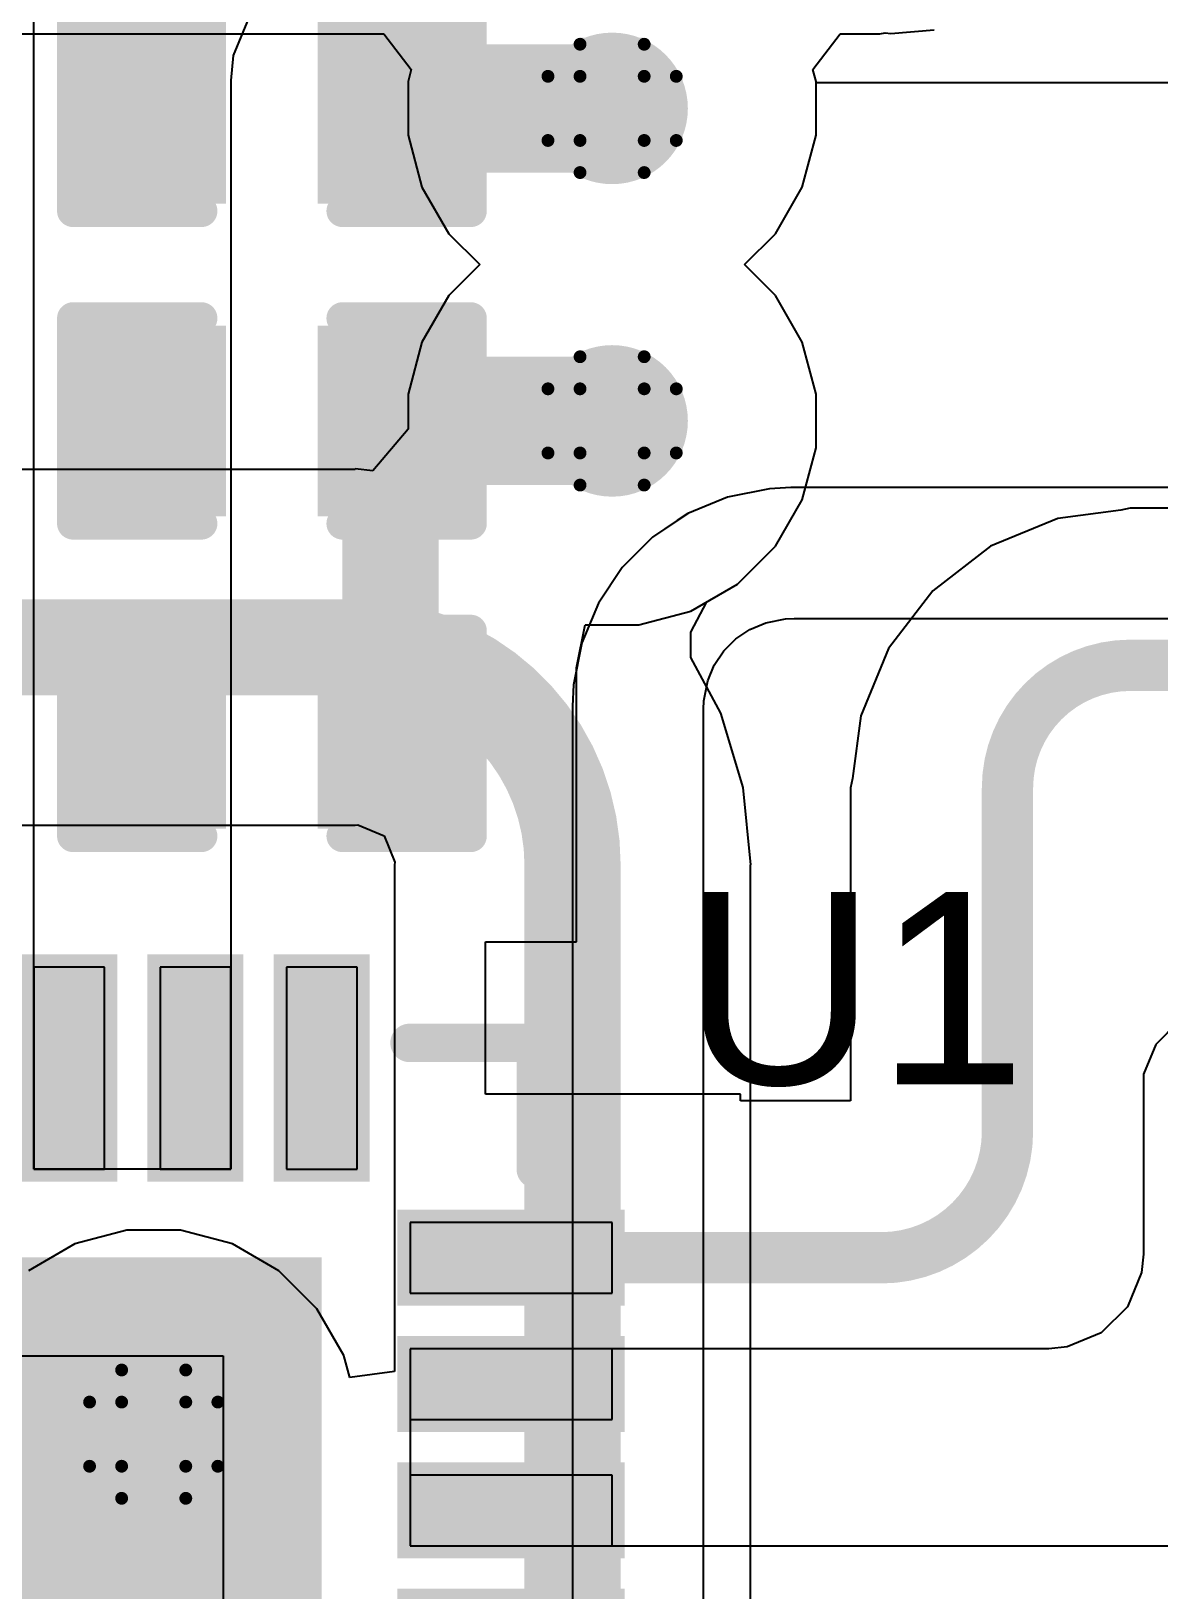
# Model space of a CAD drawing. Header units: inches. Extents: x -18 to 202, y -11 to 119.
# Drawn here: x 39.54 to 44, y 22.07 to 28.25 of the extents above; entities that cross this region are included whole.
import ezdxf

# ---------------------------------------------------------------- set-up
doc = ezdxf.new("R2010")
doc.units = ezdxf.units.IN
for name, color, linetype in [('Board Outline', 216, 'Continuous'), ('Bottom Layer', 5, 'Continuous'), ('Drill Drawing', 1, 'Continuous'), ('Ground', 16, 'Continuous'), ('Power', 76, 'Continuous'), ('Top Layer', 1, 'Continuous'), ('Top Overlay', 2, 'Continuous'), ('Top Paste', 8, 'Continuous'), ('Top Solder', 216, 'Continuous'), ('Via Holes', 16, 'Continuous')]:
    doc.layers.add(name, color=color, linetype=linetype)
doc.styles.add('Arial', font='', dxfattribs={"height": 0.2})
doc.styles.get('Arial').set_extended_font_data('Arial')

# ---------------------------------------------------------------- blocks, each defined once
blk = doc.blocks.new('QFN_32_EP_5_5__15')
at = {"layer": 'Top Layer'}
for points in [[(-1.6100552, 2.8998672), (-1.6100552, 2.0998688), (-1.8900648, 2.0998688), (-1.8900648, 2.8998672)], [(-1.1099292, 2.89986466), (-1.1099292, 2.09986626), (-1.3899388, 2.09986626), (-1.3899388, 2.89986466)], [(-0.6100571999999999, 2.8998672), (-0.6100572000000001, 2.0998688), (-0.8900667999999998, 2.0998688), (-0.8900667999999998, 2.8998672)], [(-0.1099311999999999, 2.8998672), (-0.1099312000000001, 2.0998688), (-0.3899408, 2.0998688), (-0.3899407999999999, 2.8998672)], [(0.3899408, 2.8998672), (0.3899407999999999, 2.0998688), (0.1099311999999999, 2.0998688), (0.1099312000000001, 2.8998672)], [(0.8900667999999998, 2.8998672), (0.8900667999999998, 2.0998688), (0.6100571999999999, 2.0998688), (0.6100572000000001, 2.8998672)], [(1.3899388, 2.8998672), (1.3899388, 2.0998688), (1.1099292, 2.0998688), (1.1099292, 2.8998672)], [(1.8900648, 2.8998672), (1.8900648, 2.0998688), (1.6100552, 2.0998688), (1.6100552, 2.8998672)], [(-2.0998688, 1.8900648), (-2.0998688, 1.6100552), (-2.8998672, 1.6100552), (-2.8998672, 1.8900648)], [(2.8998672, 1.8885408), (2.8998672, 1.6085312), (2.0998688, 1.6085312), (2.0998688, 1.8885408)], [(-1.6999966, -1.6999966), (-1.6999966, 1.6999966), (1.6999966, 1.6999966), (1.6999966, -1.6999966)], [(-2.0998688, 1.3914628), (-2.0998688, 1.1114532), (-2.8998672, 1.1114532), (-2.8998672, 1.3914628)], [(2.89986974, 1.38841226), (2.89986974, 1.10840266), (2.09987134, 1.10840266), (2.09987134, 1.38841226)], [(-2.09986626, 0.8913367999999999), (-2.09986626, 0.6113271999999998), (-2.89986466, 0.6113272000000001), (-2.89986466, 0.8913367999999999)], [(2.8998672, 0.8885428), (2.8998672, 0.6085331999999999), (2.0998688, 0.6085332000000001), (2.0998688, 0.8885428)], [(-2.0998688, 0.3914647999999999), (-2.0998688, 0.1114551999999999), (-2.8998672, 0.1114552000000001), (-2.8998672, 0.3914648000000001)], [(2.8998672, 0.3884193399999999), (2.8998672, 0.1084097399999999), (2.0998688, 0.1084097400000001), (2.0998688, 0.3884193400000001)], [(-2.09986626, -0.1086612000000001), (-2.09986626, -0.3886708), (-2.89986466, -0.3886707999999999), (-2.89986466, -0.1086611999999999)], [(2.8998672, -0.1114552000000001), (2.8998672, -0.3914648000000001), (2.0998688, -0.3914647999999999), (2.0998688, -0.1114551999999999)], [(-2.0998688, -0.6085332000000001), (-2.0998688, -0.8885428), (-2.8998672, -0.8885428), (-2.8998672, -0.6085331999999999)], [(2.8998672, -0.61157866), (2.8998672, -0.8915882599999999), (2.0998688, -0.8915882599999999), (2.0998688, -0.6115786599999998)], [(-2.0998688, -1.1086592), (-2.0998688, -1.3886688), (-2.8998672, -1.3886688), (-2.8998672, -1.1086592)], [(2.8998672, -1.1114532), (2.8998672, -1.3914628), (2.0998688, -1.3914628), (2.0998688, -1.1114532)], [(-2.0998688, -1.6085312), (-2.0998688, -1.8885408), (-2.8998672, -1.8885408), (-2.8998672, -1.6085312)], [(2.89986974, -1.6115792), (2.89986974, -1.8915888), (2.09987134, -1.8915888), (2.09987134, -1.6115792)], [(-1.60802066, -2.09987134), (-1.60802066, -2.89986974), (-1.88803026, -2.89986974), (-1.88803026, -2.09987134)], [(-1.1078972, -2.0998688), (-1.1078972, -2.8998672), (-1.3879068, -2.8998672), (-1.3879068, -2.0998688)], [(-0.6080226599999999, -2.09987134), (-0.60802266, -2.89986974), (-0.8880322599999999, -2.89986974), (-0.8880322599999999, -2.09987134)], [(-0.1078991999999999, -2.0998688), (-0.1078992000000001, -2.8998672), (-0.3879088000000001, -2.8998672), (-0.3879087999999999, -2.0998688)], [(0.3919702600000001, -2.0998688), (0.3919702599999999, -2.8998672), (0.1119606599999999, -2.8998672), (0.1119606600000001, -2.0998688)], [(0.8920988, -2.0998688), (0.8920988, -2.8998672), (0.6120891999999999, -2.8998672), (0.6120892, -2.0998688)], [(1.39196826, -2.0998688), (1.39196826, -2.8998672), (1.11195866, -2.8998672), (1.11195866, -2.0998688)], [(1.8920968, -2.0998688), (1.8920968, -2.8998672), (1.6120872, -2.8998672), (1.6120872, -2.0998688)]]:
    blk.add_hatch(color=1, dxfattribs=at).paths.add_polyline_path(points)
at = {"layer": 'Top Solder'}
for points in [[(-1.5600553, 2.9498671), (-1.5600553, 2.0498689), (-1.9400647, 2.0498689), (-1.9400647, 2.9498671)], [(-1.0599293, 2.94986456), (-1.0599293, 2.04986636), (-1.4399387, 2.04986636), (-1.4399387, 2.94986456)], [(-0.5600572999999999, 2.9498671), (-0.5600573000000001, 2.0498689), (-0.9400667, 2.0498689), (-0.9400667, 2.9498671)], [(-0.0599312999999999, 2.9498671), (-0.0599313000000001, 2.0498689), (-0.4399407, 2.0498689), (-0.4399406999999999, 2.9498671)], [(0.4399407, 2.9498671), (0.4399406999999999, 2.0498689), (0.0599312999999999, 2.0498689), (0.0599313000000001, 2.9498671)], [(0.9400667, 2.9498671), (0.9400667, 2.0498689), (0.5600572999999999, 2.0498689), (0.5600573000000001, 2.9498671)], [(1.4399387, 2.9498671), (1.4399387, 2.0498689), (1.0599293, 2.0498689), (1.0599293, 2.9498671)], [(1.9400647, 2.9498671), (1.9400647, 2.0498689), (1.5600553, 2.0498689), (1.5600553, 2.9498671)], [(-2.0498689, 1.9400647), (-2.0498689, 1.5600553), (-2.9498671, 1.5600553), (-2.9498671, 1.9400647)], [(2.9498671, 1.9385407), (2.9498671, 1.5585313), (2.0498689, 1.5585313), (2.0498689, 1.9385407)], [(-1.7499965, -1.7499965), (-1.7499965, 1.7499965), (1.7499965, 1.7499965), (1.7499965, -1.7499965)], [(-2.0498689, 1.4414627), (-2.0498689, 1.0614533), (-2.9498671, 1.0614533), (-2.9498671, 1.4414627)], [(2.94986964, 1.43841216), (2.94986964, 1.05840276), (2.04987144, 1.05840276), (2.04987144, 1.43841216)], [(-2.04986636, 0.9413367), (-2.04986636, 0.5613272999999999), (-2.94986456, 0.5613273000000001), (-2.94986456, 0.9413367)], [(2.9498671, 0.9385426999999998), (2.9498671, 0.5585332999999999), (2.0498689, 0.5585333), (2.0498689, 0.9385426999999998)], [(-2.0498689, 0.4414646999999999), (-2.0498689, 0.0614552999999999), (-2.9498671, 0.0614553000000001), (-2.9498671, 0.4414647)], [(2.9498671, 0.4384192399999999), (2.9498671, 0.0584098399999999), (2.0498689, 0.0584098400000001), (2.0498689, 0.4384192400000001)], [(-2.04986636, -0.0586613000000001), (-2.04986636, -0.4386707000000001), (-2.94986456, -0.4386706999999999), (-2.94986456, -0.0586612999999999)], [(2.9498671, -0.0614553000000001), (2.9498671, -0.4414647), (2.0498689, -0.4414646999999999), (2.0498689, -0.0614552999999999)], [(-2.0498689, -0.5585333), (-2.0498689, -0.9385426999999998), (-2.9498671, -0.9385426999999998), (-2.9498671, -0.5585332999999999)], [(2.9498671, -0.56157876), (2.9498671, -0.94158816), (2.0498689, -0.94158816), (2.0498689, -0.56157876)], [(-2.0498689, -1.0586593), (-2.0498689, -1.4386687), (-2.9498671, -1.4386687), (-2.9498671, -1.0586593)], [(2.9498671, -1.0614533), (2.9498671, -1.4414627), (2.0498689, -1.4414627), (2.0498689, -1.0614533)], [(-2.0498689, -1.5585313), (-2.0498689, -1.9385407), (-2.9498671, -1.9385407), (-2.9498671, -1.5585313)], [(2.94986964, -1.5615793), (2.94986964, -1.9415887), (2.04987144, -1.9415887), (2.04987144, -1.5615793)], [(-1.55802076, -2.04987144), (-1.55802076, -2.94986964), (-1.93803016, -2.94986964), (-1.93803016, -2.04987144)], [(-1.0578973, -2.0498689), (-1.0578973, -2.9498671), (-1.4379067, -2.9498671), (-1.4379067, -2.0498689)], [(-0.5580227599999998, -2.04987144), (-0.5580227600000001, -2.94986964), (-0.93803216, -2.94986964), (-0.93803216, -2.04987144)], [(-0.0578992999999999, -2.0498689), (-0.0578993000000001, -2.9498671), (-0.4379087, -2.9498671), (-0.4379086999999999, -2.0498689)], [(0.4419701600000001, -2.0498689), (0.4419701599999999, -2.9498671), (0.0619607599999999, -2.9498671), (0.0619607600000001, -2.0498689)], [(0.9420987, -2.0498689), (0.9420987, -2.9498671), (0.5620892999999999, -2.9498671), (0.5620893, -2.0498689)], [(1.44196816, -2.0498689), (1.44196816, -2.9498671), (1.06195876, -2.9498671), (1.06195876, -2.0498689)], [(1.9420967, -2.0498689), (1.9420967, -2.9498671), (1.5620873, -2.9498671), (1.5620873, -2.0498689)]]:
    blk.add_hatch(color=216, dxfattribs=at).paths.add_polyline_path(points)
at = {"layer": 'Top Overlay'}
for points, const_width in [([(-2.5998678, 2.3499318), (-2.3499572, 2.5998424)], 0.1519936), ([(-2.3499572, 2.5998424), (-2.0999958, 2.5998424)], 0.1519936), ([(2.09748374, 2.59935726), (2.5973532, 2.59935726)], 0.1519936), ([(2.5973532, 2.0994624), (2.5973532, 2.59935726)], 0.1519936), ([(-2.5998678, 2.0999704), (-2.5998678, 2.3499318)], 0.1519936), ([(-3.109468, 1.82626), (-3.10946546, 1.67385746)], 0.127), ([(-3.109468, 1.82626), (-3.03326546, 1.75005746)], 0.127), ([(-3.10946546, 1.67385746), (-3.03326546, 1.75005746)], 0.127), ([(-2.6024078, -2.5981152), (-2.60240526, -2.0982432)], 0.1519936), ([(2.5973532, -2.6023824), (2.5973532, -2.1025104)], 0.1519936), ([(-2.6024078, -2.5981152), (-2.1025358, -2.5981152)], 0.1519936), ([(2.0974812, -2.6023824), (2.5973532, -2.6023824)], 0.1519936)]:
    blk.add_lwpolyline(points, dxfattribs=dict(at, const_width=const_width))
for points, const_width in [([(-2.3879556, 2.5998424, 1), (-2.3119588, 2.5998424, 1)], 0.0759968), ([(-2.3879556, 2.5998424, 1), (-2.3119588, 2.5998424, 1)], 0.0759968), ([(-2.1379942, 2.5998424, 1), (-2.0619974, 2.5998424, 1)], 0.0759968), ([(2.05948534, 2.59935726, 1), (2.13548214, 2.59935726, 1)], 0.0759968), ([(2.5593548, 2.59935726, 1), (2.6353516, 2.59935726, 1)], 0.0759968), ([(2.5593548, 2.59935726, 1), (2.6353516, 2.59935726, 1)], 0.0759968), ([(-2.6378662, 2.3499318, 1), (-2.5618694, 2.3499318, 1)], 0.0759968), ([(-2.6378662, 2.3499318, 1), (-2.5618694, 2.3499318, 1)], 0.0759968), ([(-2.6378662, 2.0999704, 1), (-2.5618694, 2.0999704, 1)], 0.0759968), ([(2.5593548, 2.0994624, 1), (2.6353516, 2.0994624, 1)], 0.0759968), ([(-3.141218, 1.82626, 1), (-3.077718, 1.82626, 1)], 0.0635), ([(-3.141218, 1.82626, 1), (-3.077718, 1.82626, 1)], 0.0635), ([(-3.06501546, 1.75005746, 1), (-3.00151546, 1.75005746, 1)], 0.0635), ([(-3.06501546, 1.75005746, 1), (-3.00151546, 1.75005746, 1)], 0.0635), ([(-3.14121546, 1.67385746, 1), (-3.07771546, 1.67385746, 1)], 0.0635), ([(-3.14121546, 1.67385746, 1), (-3.07771546, 1.67385746, 1)], 0.0635), ([(-2.64040366, -2.0982432, 1), (-2.56440686, -2.0982432, 1)], 0.0759968), ([(2.5593548, -2.1025104, 1), (2.6353516, -2.1025104, 1)], 0.0759968), ([(-2.6404062, -2.5981152, 1), (-2.5644094, -2.5981152, 1)], 0.0759968), ([(-2.6404062, -2.5981152, 1), (-2.5644094, -2.5981152, 1)], 0.0759968), ([(-2.1405342, -2.5981152, 1), (-2.0645374, -2.5981152, 1)], 0.0759968), ([(2.0594828, -2.6023824, 1), (2.1354796, -2.6023824, 1)], 0.0759968), ([(2.5593548, -2.6023824, 1), (2.6353516, -2.6023824, 1)], 0.0759968), ([(2.5593548, -2.6023824, 1), (2.6353516, -2.6023824, 1)], 0.0759968)]:
    blk.add_lwpolyline(points, format="xyb", close=True, dxfattribs=dict(at, const_width=const_width))
at = {"layer": 'Top Paste'}
for p, q in [((-1.6100552, 2.89986974), (-1.8900648, 2.8998672)), ((-1.8900648, 2.8998672), (-1.8900648, 2.0998688)), ((-1.6100552, 2.0998688), (-1.6100552, 2.89986974)), ((-1.38993626, 2.8998672), (-1.3899388, 2.0998688)), ((-1.1099292, 2.8998672), (-1.38993626, 2.8998672)), ((-1.1099292, 2.0998688), (-1.1099292, 2.8998672)), ((-0.8900667999999998, 2.8998672), (-0.8900642599999999, 2.0998688)), ((-0.61005466, 2.8998672), (-0.8900667999999998, 2.8998672)), ((-0.6100572, 2.0998688), (-0.61005466, 2.8998672)), ((-0.38993826, 2.8998672), (-0.3899408, 2.0998688)), ((-0.1099312, 2.8998672), (-0.38993826, 2.8998672)), ((-0.1099312, 2.0998688), (-0.1099312, 2.8998672)), ((0.1099312, 2.8998672), (0.10993374, 2.0998688)), ((0.38994334, 2.8998672), (0.1099312, 2.8998672)), ((0.3899408, 2.0998688), (0.38994334, 2.8998672)), ((0.61005974, 2.8998672), (0.6100572, 2.0998688)), ((0.8900667999999998, 2.8998672), (0.61005974, 2.8998672)), ((0.8900667999999998, 2.0998688), (0.8900667999999998, 2.8998672)), ((1.1099292, 2.8998672), (1.1099292, 2.0998688)), ((1.38994134, 2.8998672), (1.1099292, 2.8998672)), ((1.3899388, 2.0998688), (1.38994134, 2.8998672)), ((1.6100552, 2.8998672), (1.6100552, 2.0998688)), ((1.8900648, 2.8998672), (1.6100552, 2.8998672)), ((1.8900648, 2.0998688), (1.8900648, 2.8998672)), ((-1.8900648, 2.0998688), (-1.6100552, 2.0998688)), ((-1.3899388, 2.0998688), (-1.1099292, 2.0998688)), ((-0.8900642599999999, 2.0998688), (-0.6100572, 2.0998688)), ((-0.3899408, 2.0998688), (-0.1099312, 2.0998688)), ((0.10993374, 2.0998688), (0.3899408, 2.0998688)), ((0.6100572, 2.0998688), (0.8900667999999998, 2.0998688)), ((1.1099292, 2.0998688), (1.3899388, 2.0998688)), ((1.6100552, 2.0998688), (1.8900648, 2.0998688)), ((-2.8998672, 1.8900648), (-2.89986974, 1.6100552)), ((-2.0998688, 1.89006734), (-2.8998672, 1.8900648)), ((-2.0998688, 1.6100552), (-2.0998688, 1.89006734)), ((2.8998672, 1.8885408), (2.0998688, 1.88853826)), ((2.0998688, 1.88853826), (2.0998688, 1.6085312)), ((2.8998672, 1.6085312), (2.8998672, 1.8885408)), ((-2.89986974, 1.6100552), (-2.0998688, 1.6100552)), ((2.0998688, 1.6085312), (2.8998672, 1.6085312)), ((-2.0998688, 1.39146534), (-2.8998672, 1.3914628)), ((-2.8998672, 1.3914628), (-2.8998672, 1.1114532)), ((-2.0998688, 1.1114532), (-2.0998688, 1.39146534)), ((-1.3600176, -1.360043), (-1.3600176, 1.3599414)), ((-1.3600176, 1.3599414), (1.3599668, 1.3599414)), ((1.3599668, 1.3599414), (1.35996934, -1.360043)), ((2.8998672, 1.3884148), (2.0998688, 1.3884148)), ((2.0998688, 1.3884148), (2.0998688, 1.1084052)), ((2.8998672, 1.10840774), (2.8998672, 1.3884148)), ((-2.8998672, 1.1114532), (-2.0998688, 1.1114532)), ((2.0998688, 1.1084052), (2.8998672, 1.10840774)), ((-2.0998688, 0.8913367999999999), (-2.8998672, 0.89133426)), ((-2.8998672, 0.89133426), (-2.8998672, 0.6113272)), ((-2.0998688, 0.61132466), (-2.0998688, 0.8913367999999999)), ((2.8998672, 0.8885428), (2.0998688, 0.8885402600000001)), ((2.0998688, 0.8885402600000001), (2.0998688, 0.6085332)), ((2.8998672, 0.6085332), (2.8998672, 0.8885428)), ((-2.8998672, 0.6113272), (-2.0998688, 0.61132466)), ((2.0998688, 0.6085332), (2.8998672, 0.6085332)), ((-2.8998672, 0.3914648), (-2.89986974, 0.1114552)), ((-2.0998688, 0.39146734), (-2.8998672, 0.3914648)), ((-2.0998688, 0.1114552), (-2.0998688, 0.39146734)), ((2.0998688, 0.3884168), (2.0998688, 0.1084072)), ((2.8998672, 0.3884168), (2.0998688, 0.3884168)), ((2.8998672, 0.1084072), (2.8998672, 0.3884168)), ((-2.89986974, 0.1114552), (-2.0998688, 0.1114552)), ((2.0998688, 0.1084072), (2.8998672, 0.1084072)), ((-2.0998688, -0.1086612), (-2.8998672, -0.10866374)), ((-2.8998672, -0.10866374), (-2.8998672, -0.3886708)), ((-2.0998688, -0.3886708), (-2.0998688, -0.1086612)), ((2.0998688, -0.1114552), (2.0998688, -0.3914648)), ((2.8998672, -0.1114552), (2.0998688, -0.1114552)), ((2.8998672, -0.3914648), (2.8998672, -0.1114552)), ((-2.8998672, -0.3886708), (-2.0998688, -0.3886708)), ((2.0998688, -0.3914648), (2.8998672, -0.3914648)), ((-2.8998672, -0.6085332), (-2.8998672, -0.88854534)), ((-2.0998688, -0.60853574), (-2.8998672, -0.6085332)), ((-2.0998688, -0.8885428), (-2.0998688, -0.60853574)), ((2.09986626, -0.6115811999999999), (2.0998688, -0.8915908)), ((2.8998672, -0.6115811999999999), (2.09986626, -0.6115811999999999)), ((2.8998672, -0.8915933399999999), (2.8998672, -0.6115811999999999)), ((-2.8998672, -0.88854534), (-2.0998688, -0.8885428)), ((2.0998688, -0.8915908), (2.8998672, -0.8915933399999999)), ((-2.0998688, -1.1086592), (-2.8998672, -1.10866174)), ((-2.8998672, -1.10866174), (-2.8998672, -1.3886688)), ((-2.0998688, -1.3886688), (-2.0998688, -1.1086592)), ((2.8998672, -1.11145066), (2.0998688, -1.1114532)), ((2.0998688, -1.1114532), (2.0998688, -1.3914628)), ((2.8998672, -1.3914628), (2.8998672, -1.11145066)), ((-2.8998672, -1.3886688), (-2.0998688, -1.3886688)), ((1.35996934, -1.360043), (-1.3600176, -1.360043)), ((2.0998688, -1.3914628), (2.8998672, -1.3914628)), ((-2.0998688, -1.60853374), (-2.8998672, -1.6085312)), ((-2.8998672, -1.6085312), (-2.8998672, -1.88854334)), ((-2.0998688, -1.8885408), (-2.0998688, -1.60853374)), ((2.8998672, -1.6115792), (2.0998688, -1.61158174)), ((2.0998688, -1.61158174), (2.0998688, -1.8915888)), ((2.8998672, -1.89159134), (2.8998672, -1.6115792)), ((-2.8998672, -1.88854334), (-2.0998688, -1.8885408)), ((2.0998688, -1.8915888), (2.8998672, -1.89159134)), ((-1.6080232, -2.0998688), (-1.8880328, -2.0998688)), ((-1.8880328, -2.0998688), (-1.8880328, -2.8998672)), ((-1.6080232, -2.8998672), (-1.6080232, -2.0998688)), ((-1.1078972, -2.09986626), (-1.3879068, -2.0998688)), ((-1.3879068, -2.0998688), (-1.3879068, -2.8998672)), ((-1.1078972, -2.8998672), (-1.1078972, -2.09986626)), ((-0.6080252, -2.0998688), (-0.8880347999999999, -2.0998688)), ((-0.8880347999999999, -2.0998688), (-0.8880347999999999, -2.8998672)), ((-0.6080277399999999, -2.8998672), (-0.6080252, -2.0998688)), ((-0.10789666, -2.0998688), (-0.3879088, -2.0998688)), ((-0.3879088, -2.0998688), (-0.3879088, -2.8998672)), ((-0.1078992, -2.8998672), (-0.10789666, -2.0998688)), ((0.3919728, -2.0998688), (0.1119632, -2.0998688)), ((0.1119632, -2.0998688), (0.1119632, -2.8998672)), ((0.3919728, -2.8998672), (0.3919728, -2.0998688)), ((0.8921013400000001, -2.0998688), (0.6120892, -2.0998688)), ((0.6120892, -2.0998688), (0.61209174, -2.8998672)), ((0.8920988, -2.8998672), (0.8921013400000001, -2.0998688)), ((1.3919708, -2.0998688), (1.1119612, -2.0998688)), ((1.1119612, -2.0998688), (1.1119612, -2.8998672)), ((1.3919708, -2.8998672), (1.3919708, -2.0998688)), ((1.89209934, -2.0998688), (1.6120872, -2.0998688)), ((1.6120872, -2.0998688), (1.6120872, -2.8998672)), ((1.8920968, -2.8998672), (1.89209934, -2.0998688)), ((-1.8880328, -2.8998672), (-1.6080232, -2.8998672)), ((-1.3879068, -2.8998672), (-1.1078972, -2.8998672)), ((-0.8880347999999999, -2.8998672), (-0.6080277399999999, -2.8998672)), ((-0.3879088, -2.8998672), (-0.1078992, -2.8998672)), ((0.1119632, -2.8998672), (0.3919728, -2.8998672)), ((0.61209174, -2.8998672), (0.8920988, -2.8998672)), ((1.1119612, -2.8998672), (1.3919708, -2.8998672)), ((1.6120872, -2.8998672), (1.8920968, -2.8998672))]:
    blk.add_line(p, q, dxfattribs=at)
blk = doc.blocks.new('C___0402_96')
at = {"layer": 'Top Layer'}
for points in [[(-0.6985025399999999, -0.31749746), (-0.6985025399999999, 0.31750254), (-0.24130254, 0.31750254), (-0.24130254, -0.31749746)], [(0.24129746, -0.3175), (0.24129746, 0.3175), (0.69849746, 0.3175), (0.69849746, -0.3175)]]:
    blk.add_hatch(color=1, dxfattribs=at).paths.add_polyline_path(points)
at = {"layer": 'Top Paste'}
for points in [[(-0.6985025399999999, -0.31749746), (-0.6985025399999999, 0.31750254), (-0.24130254, 0.31750254), (-0.24130254, -0.31749746)], [(0.24129746, -0.3175), (0.24129746, 0.3175), (0.69849746, 0.3175), (0.69849746, -0.3175)]]:
    blk.add_hatch(color=8, dxfattribs=at).paths.add_polyline_path(points)
at = {"layer": 'Top Solder'}
for points in [[(-0.75850242, -0.37749734), (-0.75850242, 0.37750242), (-0.1813026599999999, 0.37750242), (-0.18130266, -0.37749734)], [(0.18129758, -0.37749988), (0.18129758, 0.37749988), (0.7584973399999999, 0.37749988), (0.7584973399999999, -0.37749988)]]:
    blk.add_hatch(color=216, dxfattribs=at).paths.add_polyline_path(points)
at = {"layer": 'Top Overlay', "const_width": 0.127}
for points in [[(-0.27940254, 0.40640508), (-0.78740254, 0.40640508)], [(-0.78740254, 0.40640508), (-0.78740254, -0.40640254)], [(0.7874050799999999, 0.40640508), (0.27940254, 0.40640508)], [(0.7874050799999999, 0.40640508), (0.7874, -0.40639492)], [(-0.27940254, -0.40640508), (-0.78740254, -0.40640254)], [(0.7874, -0.40639492), (0.27940254, -0.40640508)]]:
    blk.add_lwpolyline(points, dxfattribs=at)
at = {"layer": 'Top Overlay', "const_width": 0.0635}
for points in [[(-0.8191525399999998, 0.40640508, 1), (-0.75565254, 0.40640508, 1)], [(-0.8191525399999998, 0.40640508, 1), (-0.75565254, 0.40640508, 1)], [(-0.31115254, 0.40640508, 1), (-0.24765254, 0.40640508, 1)], [(0.24765254, 0.40640508, 1), (0.31115254, 0.40640508, 1)], [(0.75565508, 0.40640508, 1), (0.8191550799999999, 0.40640508, 1)], [(0.75565508, 0.40640508, 1), (0.8191550799999999, 0.40640508, 1)], [(-0.8191525399999998, -0.40640254, 1), (-0.75565254, -0.40640254, 1)], [(-0.8191525399999998, -0.40640254, 1), (-0.75565254, -0.40640254, 1)], [(-0.31115254, -0.40640508, 1), (-0.24765254, -0.40640508, 1)], [(0.24765254, -0.40640508, 1), (0.31115254, -0.40640508, 1)], [(0.7556499999999999, -0.40639492, 1), (0.8191499999999999, -0.40639492, 1)], [(0.7556499999999999, -0.40639492, 1), (0.8191499999999999, -0.40639492, 1)]]:
    blk.add_lwpolyline(points, format="xyb", close=True, dxfattribs=at)
blk = doc.blocks.new('C___0402_97')
at = {"layer": 'Top Layer'}
for points in [[(-0.6985, -0.3175), (-0.6985, 0.3175), (-0.2412999999999999, 0.3175), (-0.2413, -0.3175)], [(0.2412999999999999, -0.3175), (0.2413, 0.3175), (0.6985, 0.3175), (0.6985, -0.3175)]]:
    blk.add_hatch(color=1, dxfattribs=at).paths.add_polyline_path(points)
at = {"layer": 'Top Paste'}
for points in [[(-0.6985, -0.3175), (-0.6985, 0.3175), (-0.2412999999999999, 0.3175), (-0.2413, -0.3175)], [(0.2412999999999999, -0.3175), (0.2413, 0.3175), (0.6985, 0.3175), (0.6985, -0.3175)]]:
    blk.add_hatch(color=8, dxfattribs=at).paths.add_polyline_path(points)
at = {"layer": 'Top Solder'}
for points in [[(-0.7584998799999999, -0.37749988), (-0.7584998799999999, 0.37749988), (-0.18130012, 0.37749988), (-0.18130012, -0.37749988)], [(0.18130012, -0.37749988), (0.18130012, 0.37749988), (0.7584998799999999, 0.37749988), (0.7584998799999999, -0.37749988)]]:
    blk.add_hatch(color=216, dxfattribs=at).paths.add_polyline_path(points)
at = {"layer": 'Top Overlay', "const_width": 0.127}
for points in [[(-0.78739492, 0.4064), (-0.7874050799999999, -0.40640508)], [(-0.27939746, 0.40639492), (-0.78739492, 0.4064)], [(0.7874, 0.40639492), (0.27940254, 0.40640254)], [(0.7874, 0.40639492), (0.7874, -0.4064)], [(-0.2794, -0.4064), (-0.7874050799999999, -0.40640508)], [(0.7874, -0.4064), (0.27940254, -0.40640254)]]:
    blk.add_lwpolyline(points, dxfattribs=at)
at = {"layer": 'Top Overlay', "const_width": 0.0635}
for points in [[(-0.81914492, 0.4064, 1), (-0.7556449199999999, 0.4064, 1)], [(-0.81914492, 0.4064, 1), (-0.7556449199999999, 0.4064, 1)], [(-0.31114746, 0.40639492, 1), (-0.24764746, 0.40639492, 1)], [(0.24765254, 0.40640254, 1), (0.31115254, 0.40640254, 1)], [(0.7556499999999999, 0.40639492, 1), (0.8191499999999999, 0.40639492, 1)], [(0.7556499999999999, 0.40639492, 1), (0.8191499999999999, 0.40639492, 1)], [(-0.8191550799999999, -0.40640508, 1), (-0.75565508, -0.40640508, 1)], [(-0.8191550799999999, -0.40640508, 1), (-0.75565508, -0.40640508, 1)], [(-0.31115, -0.4064, 1), (-0.24765, -0.4064, 1)], [(0.24765254, -0.40640254, 1), (0.31115254, -0.40640254, 1)], [(0.7556499999999999, -0.4064, 1), (0.8191499999999999, -0.4064, 1)], [(0.7556499999999999, -0.4064, 1), (0.8191499999999999, -0.4064, 1)]]:
    blk.add_lwpolyline(points, format="xyb", close=True, dxfattribs=at)
blk = doc.blocks.new('C___0402_98')
at = {"layer": 'Top Layer'}
for points in [[(-0.6985, -0.31750254), (-0.6985, 0.31749746), (-0.2412999999999999, 0.31749746), (-0.2413, -0.31750254)], [(0.2412999999999999, -0.3175), (0.2413, 0.3175), (0.6985, 0.3175), (0.6985, -0.3175)]]:
    blk.add_hatch(color=1, dxfattribs=at).paths.add_polyline_path(points)
at = {"layer": 'Top Paste'}
for points in [[(-0.6985, -0.31750254), (-0.6985, 0.31749746), (-0.2412999999999999, 0.31749746), (-0.2413, -0.31750254)], [(0.2412999999999999, -0.3175), (0.2413, 0.3175), (0.6985, 0.3175), (0.6985, -0.3175)]]:
    blk.add_hatch(color=8, dxfattribs=at).paths.add_polyline_path(points)
at = {"layer": 'Top Solder'}
for points in [[(-0.7584998799999999, -0.37750242), (-0.7584998799999999, 0.37749734), (-0.18130012, 0.37749734), (-0.18130012, -0.37750242)], [(0.18130012, -0.37749988), (0.18130012, 0.37749988), (0.7584998799999999, 0.37749988), (0.7584998799999999, -0.37749988)]]:
    blk.add_hatch(color=216, dxfattribs=at).paths.add_polyline_path(points)
at = {"layer": 'Top Overlay', "const_width": 0.127}
for points in [[(-0.78740254, 0.40639746), (-0.7874050799999999, -0.40640254)], [(-0.2794, 0.40639746), (-0.78740254, 0.40639746)], [(0.78739746, 0.40639746), (0.27939746, 0.40639492)], [(0.78739746, 0.40639746), (0.78739492, -0.4064)], [(-0.27940254, -0.40640254), (-0.7874050799999999, -0.40640254)], [(0.78739492, -0.4064), (0.27939746, -0.4064)]]:
    blk.add_lwpolyline(points, dxfattribs=at)
at = {"layer": 'Top Overlay', "const_width": 0.0635}
for points in [[(-0.8191525399999998, 0.40639746, 1), (-0.75565254, 0.40639746, 1)], [(-0.8191525399999998, 0.40639746, 1), (-0.75565254, 0.40639746, 1)], [(-0.31115, 0.40639746, 1), (-0.24765, 0.40639746, 1)], [(0.24764746, 0.40639492, 1), (0.31114746, 0.40639492, 1)], [(0.7556474599999999, 0.40639746, 1), (0.8191474599999999, 0.40639746, 1)], [(0.7556474599999999, 0.40639746, 1), (0.8191474599999999, 0.40639746, 1)], [(-0.8191550799999999, -0.40640254, 1), (-0.75565508, -0.40640254, 1)], [(-0.8191550799999999, -0.40640254, 1), (-0.75565508, -0.40640254, 1)], [(-0.31115254, -0.40640254, 1), (-0.24765254, -0.40640254, 1)], [(0.24764746, -0.4064, 1), (0.31114746, -0.4064, 1)], [(0.7556449199999999, -0.4064, 1), (0.81914492, -0.4064, 1)], [(0.7556449199999999, -0.4064, 1), (0.81914492, -0.4064, 1)]]:
    blk.add_lwpolyline(points, format="xyb", close=True, dxfattribs=at)

msp = doc.modelspace()

# ---------------------------------------------------------------- hatches: boundary and pattern name
at = {"layer": 'Bottom Layer'}
h = msp.add_hatch(color=5, dxfattribs=at)
edge = h.paths.add_edge_path()
edge.add_arc((41.8380672, 27.93999746), 0.2999994, 0, 360)
h = msp.add_hatch(color=5, dxfattribs=at)
edge = h.paths.add_edge_path()
edge.add_arc((41.8380672, 26.70272536), 0.2999994, 0, 360)
h = msp.add_hatch(color=5, dxfattribs=at)
edge = h.paths.add_edge_path()
edge.add_arc((40.0227292, 22.6911408), 0.2999994, 0, 360)
at = {"layer": 'Ground'}
h = msp.add_hatch(color=16, dxfattribs=at)
edge = h.paths.add_edge_path()
edge.add_arc((41.8380672, 27.93999746), 0.2999994, 0, 360)
h = msp.add_hatch(color=16, dxfattribs=at)
edge = h.paths.add_edge_path()
edge.add_arc((41.8380672, 26.70272536), 0.2999994, 0, 360)
h = msp.add_hatch(color=16, dxfattribs=at)
edge = h.paths.add_edge_path()
edge.add_arc((40.0227292, 22.6911408), 0.2999994, 0, 360)
at = {"layer": 'Power'}
h = msp.add_hatch(color=76, dxfattribs=at)
edge = h.paths.add_edge_path()
edge.add_arc((41.8380672, 27.93999746), 0.2999994, 0, 360)
h = msp.add_hatch(color=76, dxfattribs=at)
edge = h.paths.add_edge_path()
edge.add_arc((41.8380672, 26.70272536), 0.2999994, 0, 360)
h = msp.add_hatch(color=76, dxfattribs=at)
edge = h.paths.add_edge_path()
edge.add_arc((40.0227292, 22.6911408), 0.2999994, 0, 360)
at = {"layer": 'Top Layer'}
h = msp.add_hatch(color=1, dxfattribs=at)
edge = h.paths.add_edge_path()
edge.add_arc((41.8380672, 27.93999746), 0.2999994, 0, 360)
h = msp.add_hatch(color=1, dxfattribs=at)
edge = h.paths.add_edge_path()
edge.add_arc((41.8380672, 26.70272536), 0.2999994, 0, 360)
h = msp.add_hatch(color=1, dxfattribs=at)
edge = h.paths.add_edge_path()
edge.add_arc((40.0227292, 22.6911408), 0.2999994, 0, 360)
at = {"layer": 'Via Holes'}
h = msp.add_hatch(color=7, dxfattribs=at)
edge = h.paths.add_edge_path()
edge.add_arc((41.8380672, 27.93999746), 0.1499997, 0, 360)
h = msp.add_hatch(color=7, dxfattribs=at)
edge = h.paths.add_edge_path()
edge.add_arc((41.8380672, 26.70272536), 0.1499997, 0, 360)
h = msp.add_hatch(color=7, dxfattribs=at)
edge = h.paths.add_edge_path()
edge.add_arc((40.0227292, 22.6911408), 0.1499997, 0, 360)

# ---------------------------------------------------------------- linework, layer by layer
at = {"layer": 'Board Outline', "const_width": 0.254}
msp.add_lwpolyline([(44.2298709, 62.30989315999999, -3.535496147403243), (7.564747379999999, 62.28912103999999)], format="xyb", dxfattribs=at)
at = {"layer": 'Bottom Layer'}
for p, q in [((42.46147718, 26.43429816), (42.29519354, 26.40122736)), ((42.54624968, 26.43845868), (42.46147718, 26.43429816)), ((42.54625222, 26.43846376), (42.54624968, 26.43845868)), ((47.17444464, 26.43847392), (42.54625222, 26.43846376)), ((42.29519354, 26.40122736), (42.13855428, 26.33634814)), ((42.13855428, 26.33634814), (41.99758428, 26.24215732)), ((41.99758428, 26.24215732), (41.87770136, 26.12227439999999)), ((41.87770136, 26.12227439999999), (41.78351053999999, 25.9813044)), ((41.78351053999999, 25.9813044), (41.71863132, 25.82466514)), ((42.44626258, 25.90317654), (42.52503306, 25.91884072)), ((42.52503306, 25.91884072), (42.55906398, 25.92051204)), ((42.55906398, 25.92051204), (47.1744294, 25.9205222)), ((42.32775888, 25.83983655999999), (42.38389033999999, 25.8773422)), ((42.38389033999999, 25.8773422), (42.44626258, 25.90317654)), ((41.71863132, 25.82466514), (41.68556052, 25.6583815)), ((42.28002212, 25.7920998), (42.32775888, 25.83983655999999)), ((42.21668214, 25.6735961), (42.24251648, 25.73596834)), ((42.24251648, 25.73596834), (42.28002212, 25.7920998)), ((42.20101795999999, 25.59482816), (42.21668214, 25.6735961)), ((41.68556052, 25.6583815), (41.6814, 25.573609)), ((41.6814, 25.573609), (41.68139746, 22.22671958)), ((42.19934918, 22.22671958), (42.19935172, 25.56089884)), ((42.19935172, 25.56089884), (42.20101795999999, 25.59482816)), ((41.68139746, 22.22671958), (41.68139238, 17.41504518)), ((42.1993441, 17.41504518), (42.19934918, 22.22671958))]:
    msp.add_line(p, q, dxfattribs=at)
at = {"layer": 'Drill Drawing', "const_width": 0.0508}
for points in [[(41.7110672, 28.06699746), (41.7110672, 28.19399746)], [(41.7110672, 28.19399746), (41.9650672, 28.19399746)], [(41.9650672, 28.06699746), (41.9650672, 28.19399746)], [(41.5840672, 27.81299745999999), (41.5840672, 28.06699746)], [(41.5840672, 28.06699746), (41.7110672, 28.06699746)], [(41.9650672, 28.06699746), (42.0920672, 28.06699746)], [(42.0920672, 27.81299745999999), (42.0920672, 28.06699746)], [(41.5840672, 27.81299745999999), (41.7110672, 27.81299745999999)], [(41.7110672, 27.68599746), (41.7110672, 27.81299745999999)], [(41.9650672, 27.81299745999999), (42.0920672, 27.81299745999999)], [(41.9650672, 27.68599746), (41.9650672, 27.81299745999999)], [(41.7110672, 27.68599746), (41.9650672, 27.68599746)], [(41.7110672, 26.82972536), (41.7110672, 26.95672536)], [(41.7110672, 26.95672536), (41.9650672, 26.95672536)], [(41.9650672, 26.82972536), (41.9650672, 26.95672536)], [(41.5840672, 26.57572536), (41.5840672, 26.82972536)], [(41.5840672, 26.82972536), (41.7110672, 26.82972536)], [(41.9650672, 26.82972536), (42.0920672, 26.82972536)], [(42.0920672, 26.57572536), (42.0920672, 26.82972536)], [(41.5840672, 26.57572536), (41.7110672, 26.57572536)], [(41.7110672, 26.44872536), (41.7110672, 26.57572536)], [(41.9650672, 26.57572536), (42.0920672, 26.57572536)], [(41.9650672, 26.44872536), (41.9650672, 26.57572536)], [(41.7110672, 26.44872536), (41.9650672, 26.44872536)], [(39.8957292, 22.8181408), (39.8957292, 22.9451408)], [(39.8957292, 22.9451408), (40.1497292, 22.9451408)], [(40.1497292, 22.8181408), (40.1497292, 22.9451408)], [(39.7687292, 22.5641408), (39.7687292, 22.8181408)], [(39.7687292, 22.8181408), (39.8957292, 22.8181408)], [(40.1497292, 22.8181408), (40.2767292, 22.8181408)], [(40.2767292, 22.5641408), (40.2767292, 22.8181408)], [(39.7687292, 22.5641408), (39.8957292, 22.5641408)], [(39.8957292, 22.4371408), (39.8957292, 22.5641408)], [(40.1497292, 22.5641408), (40.2767292, 22.5641408)], [(40.1497292, 22.4371408), (40.1497292, 22.5641408)], [(39.8957292, 22.4371408), (40.1497292, 22.4371408)]]:
    msp.add_lwpolyline(points, dxfattribs=at)
at = {"layer": 'Drill Drawing', "const_width": 0.0254}
for points in [[(41.69836719999999, 28.19399746, 1), (41.7237672, 28.19399746, 1)], [(41.69836719999999, 28.19399746, 1), (41.7237672, 28.19399746, 1)], [(41.9523672, 28.19399746, 1), (41.9777672, 28.19399746, 1)], [(41.9523672, 28.19399746, 1), (41.9777672, 28.19399746, 1)], [(41.5713672, 28.06699746, 1), (41.5967672, 28.06699746, 1)], [(41.5713672, 28.06699746, 1), (41.5967672, 28.06699746, 1)], [(41.69836719999999, 28.06699746, 1), (41.7237672, 28.06699746, 1)], [(41.69836719999999, 28.06699746, 1), (41.7237672, 28.06699746, 1)], [(41.9523672, 28.06699746, 1), (41.9777672, 28.06699746, 1)], [(41.9523672, 28.06699746, 1), (41.9777672, 28.06699746, 1)], [(42.0793672, 28.06699746, 1), (42.1047672, 28.06699746, 1)], [(42.0793672, 28.06699746, 1), (42.1047672, 28.06699746, 1)], [(41.5713672, 27.81299745999999, 1), (41.5967672, 27.81299745999999, 1)], [(41.5713672, 27.81299745999999, 1), (41.5967672, 27.81299745999999, 1)], [(41.69836719999999, 27.81299745999999, 1), (41.7237672, 27.81299745999999, 1)], [(41.69836719999999, 27.81299745999999, 1), (41.7237672, 27.81299745999999, 1)], [(41.9523672, 27.81299745999999, 1), (41.9777672, 27.81299745999999, 1)], [(41.9523672, 27.81299745999999, 1), (41.9777672, 27.81299745999999, 1)], [(42.0793672, 27.81299745999999, 1), (42.1047672, 27.81299745999999, 1)], [(42.0793672, 27.81299745999999, 1), (42.1047672, 27.81299745999999, 1)], [(41.69836719999999, 27.68599746, 1), (41.7237672, 27.68599746, 1)], [(41.69836719999999, 27.68599746, 1), (41.7237672, 27.68599746, 1)], [(41.9523672, 27.68599746, 1), (41.9777672, 27.68599746, 1)], [(41.9523672, 27.68599746, 1), (41.9777672, 27.68599746, 1)], [(41.69836719999999, 26.95672536, 1), (41.7237672, 26.95672536, 1)], [(41.69836719999999, 26.95672536, 1), (41.7237672, 26.95672536, 1)], [(41.9523672, 26.95672536, 1), (41.9777672, 26.95672536, 1)], [(41.9523672, 26.95672536, 1), (41.9777672, 26.95672536, 1)], [(41.5713672, 26.82972536, 1), (41.5967672, 26.82972536, 1)], [(41.5713672, 26.82972536, 1), (41.5967672, 26.82972536, 1)], [(41.69836719999999, 26.82972536, 1), (41.7237672, 26.82972536, 1)], [(41.69836719999999, 26.82972536, 1), (41.7237672, 26.82972536, 1)], [(41.9523672, 26.82972536, 1), (41.9777672, 26.82972536, 1)], [(41.9523672, 26.82972536, 1), (41.9777672, 26.82972536, 1)], [(42.0793672, 26.82972536, 1), (42.1047672, 26.82972536, 1)], [(42.0793672, 26.82972536, 1), (42.1047672, 26.82972536, 1)], [(41.5713672, 26.57572536, 1), (41.5967672, 26.57572536, 1)], [(41.5713672, 26.57572536, 1), (41.5967672, 26.57572536, 1)], [(41.69836719999999, 26.57572536, 1), (41.7237672, 26.57572536, 1)], [(41.69836719999999, 26.57572536, 1), (41.7237672, 26.57572536, 1)], [(41.9523672, 26.57572536, 1), (41.9777672, 26.57572536, 1)], [(41.9523672, 26.57572536, 1), (41.9777672, 26.57572536, 1)], [(42.0793672, 26.57572536, 1), (42.1047672, 26.57572536, 1)], [(42.0793672, 26.57572536, 1), (42.1047672, 26.57572536, 1)], [(41.69836719999999, 26.44872536, 1), (41.7237672, 26.44872536, 1)], [(41.69836719999999, 26.44872536, 1), (41.7237672, 26.44872536, 1)], [(41.9523672, 26.44872536, 1), (41.9777672, 26.44872536, 1)], [(41.9523672, 26.44872536, 1), (41.9777672, 26.44872536, 1)], [(39.8830292, 22.9451408, 1), (39.9084292, 22.9451408, 1)], [(39.8830292, 22.9451408, 1), (39.9084292, 22.9451408, 1)], [(40.1370292, 22.9451408, 1), (40.1624292, 22.9451408, 1)], [(40.1370292, 22.9451408, 1), (40.1624292, 22.9451408, 1)], [(39.7560292, 22.8181408, 1), (39.7814292, 22.8181408, 1)], [(39.7560292, 22.8181408, 1), (39.7814292, 22.8181408, 1)], [(39.8830292, 22.8181408, 1), (39.9084292, 22.8181408, 1)], [(39.8830292, 22.8181408, 1), (39.9084292, 22.8181408, 1)], [(40.1370292, 22.8181408, 1), (40.1624292, 22.8181408, 1)], [(40.1370292, 22.8181408, 1), (40.1624292, 22.8181408, 1)], [(40.2640292, 22.8181408, 1), (40.2894292, 22.8181408, 1)], [(40.2640292, 22.8181408, 1), (40.2894292, 22.8181408, 1)], [(39.7560292, 22.5641408, 1), (39.7814292, 22.5641408, 1)], [(39.7560292, 22.5641408, 1), (39.7814292, 22.5641408, 1)], [(39.8830292, 22.5641408, 1), (39.9084292, 22.5641408, 1)], [(39.8830292, 22.5641408, 1), (39.9084292, 22.5641408, 1)], [(40.1370292, 22.5641408, 1), (40.1624292, 22.5641408, 1)], [(40.1370292, 22.5641408, 1), (40.1624292, 22.5641408, 1)], [(40.2640292, 22.5641408, 1), (40.2894292, 22.5641408, 1)], [(40.2640292, 22.5641408, 1), (40.2894292, 22.5641408, 1)], [(39.8830292, 22.4371408, 1), (39.9084292, 22.4371408, 1)], [(39.8830292, 22.4371408, 1), (39.9084292, 22.4371408, 1)], [(40.1370292, 22.4371408, 1), (40.1624292, 22.4371408, 1)], [(40.1370292, 22.4371408, 1), (40.1624292, 22.4371408, 1)]]:
    msp.add_lwpolyline(points, format="xyb", close=True, dxfattribs=at)
at = {"layer": 'Ground'}
for p, q in [((42.46147718, 26.43429816), (42.29519354, 26.40122736)), ((42.54624968, 26.43845868), (42.46147718, 26.43429816)), ((42.54625222, 26.43846376), (42.54624968, 26.43845868)), ((47.17444464, 26.43847392), (42.54625222, 26.43846376)), ((42.29519354, 26.40122736), (42.13855428, 26.33634814)), ((42.09613119999999, 26.30800428), (41.99758428, 26.24215732)), ((42.09613882, 26.30800682), (42.09613119999999, 26.30800428)), ((42.13855428, 26.33634814), (42.09613882, 26.30800682)), ((41.99758428, 26.24215732), (41.87770136, 26.12227439999999)), ((41.87770136, 26.12227439999999), (41.78351053999999, 25.9813044)), ((41.78351053999999, 25.9813044), (41.71863132, 25.82466514)), ((42.44626258, 25.90317654), (42.52503306, 25.91884072)), ((42.52503306, 25.91884072), (42.55906398, 25.92051204)), ((42.55906398, 25.92051204), (47.1744294, 25.9205222)), ((42.32775888, 25.83983655999999), (42.3838878, 25.87733966)), ((42.3838878, 25.87733966), (42.44626258, 25.90317654)), ((41.71863132, 25.82466514), (41.68556052, 25.6583815)), ((42.28002212, 25.7920998), (42.32775888, 25.83983655999999)), ((42.21668214, 25.6735961), (42.24251648, 25.73596834)), ((42.24251648, 25.73596834), (42.28002212, 25.7920998)), ((42.20101795999999, 25.59482816), (42.21668214, 25.6735961)), ((41.68556052, 25.6583815), (41.6814, 25.573609)), ((41.6814, 25.573609), (41.68139746, 22.22671958)), ((42.19934918, 22.22671958), (42.19935172, 25.56089884)), ((42.19935172, 25.56089884), (42.20101795999999, 25.59482816)), ((41.68139746, 22.22671958), (41.68139238, 17.41504518)), ((42.1993441, 17.41504518), (42.19934918, 22.22671958))]:
    msp.add_line(p, q, dxfattribs=at)
at = {"layer": 'Power'}
for p, q in [((36.5886873, 28.23482796), (40.93453331999999, 28.2348432)), ((40.93453331999999, 28.2348432), (41.04277287999999, 28.0937843)), ((42.63336151999999, 28.09378938), (42.74159854, 28.23485082)), ((42.74159854, 28.23485082), (42.89776282, 28.23485082)), ((42.89776282, 28.23485082), (42.91970842, 28.23921708)), ((42.91970842, 28.23921708), (42.94192326, 28.23674058)), ((42.94192326, 28.23674058), (43.11363742, 28.25143448)), ((41.04277287999999, 28.0937843), (41.0300678, 28.04637266)), ((42.6460666, 28.04637266), (42.63336151999999, 28.09378938)), ((41.0300678, 28.04637266), (41.0300678, 27.83362226)), ((42.6460666, 27.83362226), (42.6460666, 28.04637266)), ((41.0300678, 27.83362226), (41.08513246, 27.62812101999999)), ((42.59100194, 27.62812101999999), (42.6460666, 27.83362226)), ((41.08513246, 27.62812101999999), (41.19150765999999, 27.4438745)), ((42.48462674, 27.4438745), (42.59100194, 27.62812101999999)), ((41.19150765999999, 27.4438745), (41.31402202, 27.32136014)), ((42.36211238, 27.32136014), (42.48462674, 27.4438745)), ((41.31402202, 27.32136014), (41.19150765999999, 27.19884832)), ((42.48462674, 27.19884832), (42.36211238, 27.32136014)), ((41.19150765999999, 27.19884832), (41.08513246, 27.0146018)), ((42.59100194, 27.0146018), (42.48462674, 27.19884832)), ((41.08513246, 27.0146018), (41.0300678, 26.80910056)), ((42.6460666, 26.80910056), (42.59100194, 27.0146018)), ((41.0300678, 26.80910056), (41.0300678, 26.6704826)), ((42.6460666, 26.59635016), (42.6460666, 26.80910056)), ((41.0300678, 26.6704826), (40.88984202, 26.50563152)), ((42.59100194, 26.39084892), (42.6460666, 26.59635016)), ((40.82067782, 26.51092742), (37.5838593, 26.51092742)), ((40.88984202, 26.50563152), (40.82067782, 26.5124438)), ((40.82067782, 26.5124438), (40.82067782, 26.51092742)), ((42.48462674, 26.20660239999999), (42.59100194, 26.39084892)), ((42.33419016, 26.05616582), (42.48462674, 26.20660239999999)), ((42.21356556, 25.9865241), (42.33419016, 26.05616582)), ((42.15010112, 25.86659038), (42.21356556, 25.9865241)), ((42.15028908, 25.7658108), (42.15010112, 25.86659038)), ((42.26818064, 25.54525244), (42.15028908, 25.7658108)), ((42.35733972, 25.25133888), (42.26818064, 25.54525244)), ((42.3874438, 24.94567782), (42.35733972, 25.25133888)), ((37.5838593, 25.10187258), (40.82067782, 25.10187258)), ((40.82067782, 25.10187258), (40.83102324, 25.10323402)), ((40.83102324, 25.10323402), (40.93511752, 25.06011752)), ((40.93511752, 25.06011752), (40.97823402, 24.95602324)), ((40.97823402, 24.95602324), (40.97687258, 24.94567782)), ((40.97687258, 24.94567782), (40.97687258, 22.93906512)), ((42.38592742, 11.8802404), (42.38592742, 24.94567782)), ((42.38592742, 24.94567782), (42.3874438, 24.94567782)), ((39.916354, 23.4991402), (39.71085275999999, 23.44407554)), ((40.1291044, 23.4991402), (39.916354, 23.4991402)), ((40.33460564, 23.44407554), (40.1291044, 23.4991402)), ((39.71085275999999, 23.44407554), (39.52660623999999, 23.33770034)), ((40.51885215999999, 23.33770034), (40.33460564, 23.44407554)), ((40.66928874, 23.18726376), (40.51885215999999, 23.33770034)), ((40.77566393999999, 23.00301724), (40.66928874, 23.18726376)), ((40.79907258, 22.91565902), (40.77566393999999, 23.00301724)), ((40.97687258, 22.93906512), (40.79907258, 22.91565902))]:
    msp.add_line(p, q, dxfattribs=at)
at = {"layer": 'Power', "const_width": 0.3809999999999999}
for points in [[(37.18814, 25.8064), (40.82067782, 25.8064)], [(41.6814, 11.48395214), (41.6814, 24.94567782)]]:
    msp.add_lwpolyline(points, dxfattribs=at)
at = {"layer": 'Power', "const_width": 0.1905}
for points in [[(40.72542782, 25.8064, 1), (40.91592782, 25.8064, 1)], [(40.72542782, 25.8064, 1), (40.91592782, 25.8064, 1)], [(41.58615, 24.94567782, 1), (41.77665, 24.94567782, 1)], [(41.58615, 24.94567782, 1), (41.77665, 24.94567782, 1)]]:
    msp.add_lwpolyline(points, format="xyb", close=True, dxfattribs=at)
at = {"layer": 'Power', "const_width": 0.3809999999999999}
msp.add_lwpolyline([(40.82067782, 25.8064, -0.4142135623730951), (41.6814, 24.94567782)], format="xyb", dxfattribs=at)
at = {"layer": 'Top Layer'}
for p, q in [((39.54825719999999, 23.7406688), (39.54825719999999, 29.9340524)), ((40.41415082, 28.33393876), (40.3379432, 28.1499564)), ((40.3379432, 28.1499564), (40.3281388, 28.0503884)), ((40.3281388, 28.0503884), (40.3281388, 28.0503884)), ((40.3281388, 28.0503884), (40.3281388, 23.7406688)), ((42.6460666, 27.83362226), (42.6460666, 28.04281666)), ((42.6460666, 28.04281666), (46.82997492, 28.04281666)), ((42.59100194, 27.62812101999999), (42.6460666, 27.83362226)), ((42.48462674, 27.4438745), (42.59100194, 27.62812101999999)), ((42.36211238, 27.32136014), (42.48462674, 27.4438745)), ((42.48462674, 27.19884832), (42.36211238, 27.32136014)), ((42.59100194, 27.0146018), (42.48462674, 27.19884832)), ((42.6460666, 26.80910056), (42.59100194, 27.0146018)), ((42.6460666, 26.59635016), (42.6460666, 26.80910056)), ((42.59100194, 26.39084892), (42.6460666, 26.59635016)), ((42.48462674, 26.20660239999999), (42.59100194, 26.39084892)), ((43.88935342, 26.35665544), (43.85230752, 26.3492869)), ((44.19054154, 26.35665544), (43.88935342, 26.35665544)), ((43.60344848, 26.31652344), (43.33703042, 26.20616806)), ((43.85230752, 26.3492869), (43.60344848, 26.31652344)), ((42.33419016, 26.05616582), (42.48462674, 26.20660239999999)), ((43.33703042, 26.20616806), (43.10825008, 26.0306185)), ((42.14994364, 25.94979062), (42.33419016, 26.05616582)), ((43.10825008, 26.0306185), (42.93270052, 25.8018407)), ((41.9444424, 25.89472596), (42.14994364, 25.94979062)), ((41.69739438, 25.72452564), (41.73169454, 25.89472596)), ((41.73169454, 25.89472596), (41.9444424, 25.89472596)), ((42.93270052, 25.8018407), (42.82234514, 25.5354201)), ((41.69739438, 24.6399431), (41.69739438, 25.72452564)), ((42.82234514, 25.5354201), (42.78958168, 25.28656106)), ((42.78958168, 25.28656106), (42.78221314, 25.24951516)), ((42.78221314, 25.24951516), (42.78221314, 24.01087908)), ((41.3362648, 24.0373408), (41.3362648, 24.6399431)), ((41.3362648, 24.6399431), (41.69739438, 24.6399431)), ((44.08120469999999, 24.32456654), (43.99085435999999, 24.23421366)), ((43.99085435999999, 24.23421366), (43.94197713999999, 24.11615954)), ((43.94197713999999, 24.11615954), (43.94199746, 24.05227346)), ((42.3460672, 24.0373408), (41.3362648, 24.0373408)), ((42.3460672, 24.01087908), (42.3460672, 24.0373408)), ((42.78221314, 24.01087908), (42.3460672, 24.01087908)), ((43.94199746, 24.05227854), (43.94197968, 23.404068)), ((43.94199746, 24.05227346), (43.94199746, 24.05227854)), ((40.3281388, 23.7406688), (39.54825719999999, 23.7406688)), ((43.94197968, 23.404068), (43.93478894, 23.33093124)), ((43.93478894, 23.33093124), (43.87882766, 23.19579054)), ((43.87882766, 23.19579054), (43.77539886, 23.09236428)), ((43.77539886, 23.09236428), (43.64025562, 23.03640046)), ((43.56712647999999, 23.02921226), (41.03807134, 23.02921226)), ((41.03807134, 23.02921226), (41.03807134, 22.2493332)), ((43.64025562, 23.03640046), (43.5671214, 23.02921226)), ((43.5671214, 23.02921226), (43.56712647999999, 23.02921226)), ((41.03807134, 22.2493332), (53.42155939999999, 22.24933574))]:
    msp.add_line(p, q, dxfattribs=at)
for points, const_width in [([(41.03406829999999, 27.94), (41.8380672, 27.94)], 0.508), ([(41.8380672, 27.93999746), (41.8380672, 27.94)], 0.2032), ([(41.02231318, 26.70272282), (41.8380672, 26.70272282)], 0.508), ([(40.96079691999999, 25.4654431), (40.96079691999999, 26.70272282)], 0.3809999999999999), ([(41.8380672, 26.70272282), (41.8380672, 26.70272536)], 0.2032), ([(43.88935342, 25.73511236), (45.587539, 25.7351149)], 0.2032), ([(40.96079438, 25.4654431), (40.96079691999999, 25.4654431)], 0.2032), ([(43.40375622, 23.88921054), (43.40375622, 25.24951516)], 0.2032), ([(41.438068, 23.389336), (42.90388168, 23.389336)], 0.2032)]:
    msp.add_lwpolyline(points, dxfattribs=dict(at, const_width=const_width))
for points, const_width in [([(40.9070683, 27.94, 1), (41.1610683, 27.94, 1)], 0.254), ([(41.7110672, 27.94, 1), (41.9650672, 27.94, 1)], 0.254), ([(41.7872672, 27.94, 1), (41.8888672, 27.94, 1)], 0.1016), ([(41.7872672, 27.93999746, 1), (41.8888672, 27.93999746, 1)], 0.1016), ([(40.89531318, 26.70272282, 1), (41.14931318, 26.70272282, 1)], 0.254), ([(41.7110672, 26.70272282, 1), (41.9650672, 26.70272282, 1)], 0.254), ([(40.86554692, 26.70272282, 1), (41.05604692, 26.70272282, 1)], 0.1905), ([(41.7872672, 26.70272536, 1), (41.8888672, 26.70272536, 1)], 0.1016), ([(41.7872672, 26.70272282, 1), (41.8888672, 26.70272282, 1)], 0.1016), ([(43.83855342, 25.73511236, 1), (43.94015341999999, 25.73511236, 1)], 0.1016), ([(43.83855342, 25.73511236, 1), (43.94015341999999, 25.73511236, 1)], 0.1016), ([(40.86554692, 25.4654431, 1), (41.05604692, 25.4654431, 1)], 0.1905), ([(40.90999438, 25.4654431, 1), (41.01159438, 25.4654431, 1)], 0.1016), ([(40.90999692, 25.4654431, 1), (41.01159692, 25.4654431, 1)], 0.1016), ([(43.35295622, 25.24951516, 1), (43.45455621999999, 25.24951516, 1)], 0.1016), ([(43.35295622, 25.24951516, 1), (43.45455621999999, 25.24951516, 1)], 0.1016), ([(43.35295622, 23.88921054, 1), (43.45455621999999, 23.88921054, 1)], 0.1016), ([(43.35295622, 23.88921054, 1), (43.45455621999999, 23.88921054, 1)], 0.1016), ([(41.387268, 23.389336, 1), (41.488868, 23.389336, 1)], 0.1016), ([(42.85308168, 23.389336, 1), (42.95468168, 23.389336, 1)], 0.1016), ([(42.85308168, 23.389336, 1), (42.95468168, 23.389336, 1)], 0.1016)]:
    msp.add_lwpolyline(points, format="xyb", close=True, dxfattribs=dict(at, const_width=const_width))
at = {"layer": 'Top Layer', "const_width": 0.2032}
for points in [[(43.40375622, 25.24951516, -0.4142135623730951), (43.88935342, 25.73511236)], [(43.40375622, 23.88921054, -0.4142135623730951), (42.90388168, 23.389336)]]:
    msp.add_lwpolyline(points, format="xyb", dxfattribs=at)

# ---------------------------------------------------------------- block references
at = {"rotation": 180}
for name, p in [('C___0402_98', (40.49089438, 27.93999746)), ('C___0402_96', (40.49089438, 26.70272536)), ('C___0402_97', (40.49089438, 25.4654431))]:
    msp.add_blockref(name, p, dxfattribs=at)
msp.add_blockref('QFN_32_EP_5_5__15', (38.93819999999999, 21.6408))

# ---------------------------------------------------------------- texts
at = {"layer": 'Top Overlay', "style": 'Arial'}
msp.add_text('U1', height=0.7619999999999999, dxfattribs=at).set_placement((42.11654772, 24.07596404))

doc.saveas('drawing.dxf')
